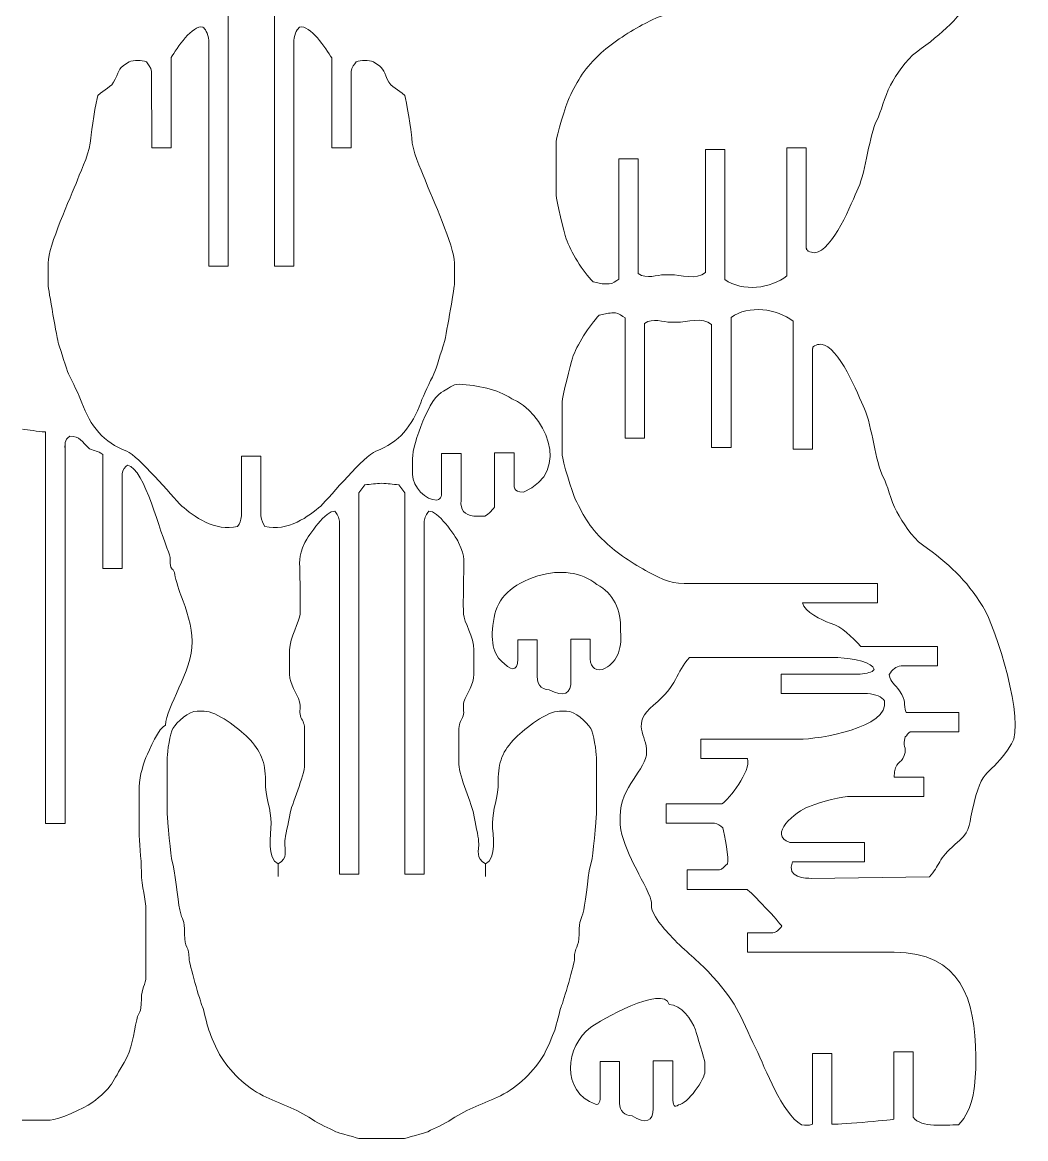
# Model space of a CAD drawing. Header units: inches. Extents: x -250 to 251, y -166 to 168.
# Drawn here: x 103.2 to 251.1, y -165.2 to -0.7 of the extents above; entities that cross this region are included whole.
import ezdxf

# ---------------------------------------------------------------- set-up
doc = ezdxf.new("R2010")
doc.units = ezdxf.units.IN
doc.header["$MEASUREMENT"] = 0
doc.layers.add('Layer 1', color=7, linetype='Continuous')

msp = doc.modelspace()

# ---------------------------------------------------------------- linework, layer by layer
at = {"layer": 'Layer 1', "color": 1, "lineweight": 9}
for points, knots in [([(235.98, 43.83), (237.43, 42.22), (237.31, 41.08), (239.73, 39.08), (239.73, 39.08), (241.96, 37.22), (241.72, 36.61), (242.26, 34.13), (242.26, 34.13), (243.82, 26.95), (244.68, 29.62), (248.08, 24.25), (248.08, 24.25), (250.15, 20.99), (245.77, 7.15), (243.82, 4), (243.82, 4), (241.35, -0.01), (238.86, -2.28), (234.96, -5.07), (234.96, -5.07), (233.38, -6.21), (232.02, -8.37), (231.15, -9.96), (231.15, -9.96), (230.21, -11.69), (229.76, -13.95), (229.16, -15.07), (229.16, -15.07), (227.99, -17.26), (227.53, -22.57), (226.39, -25.11), (226.39, -25.11), (225.43, -27.22), (222.66, -34.38), (219.98, -34.64), (219.98, -34.64), (219.57, -34.62), (219.36, -34.57), (219.01, -34.38), (219.01, -34.38), (218.96, -34.35), (218.8, -34.21), (218.78, -34.18), (218.78, -34.18), (218.77, -34.16), (218.76, -34.11), (218.76, -34.08), (218.76, -34.08), (218.76, -34.01), (218.84, -34), (218.72, -34.03)], [0, 0, 0, 0, 0.076923, 0.076923, 0.076923, 0.076923, 0.153846, 0.153846, 0.153846, 0.153846, 0.230769, 0.230769, 0.230769, 0.230769, 0.307692, 0.307692, 0.307692, 0.307692, 0.384615, 0.384615, 0.384615, 0.384615, 0.461538, 0.461538, 0.461538, 0.461538, 0.538462, 0.538462, 0.538462, 0.538462, 0.615385, 0.615385, 0.615385, 0.615385, 0.692308, 0.692308, 0.692308, 0.692308, 0.769231, 0.769231, 0.769231, 0.769231, 0.846154, 0.846154, 0.846154, 0.846154, 0.923077, 0.923077, 0.923077, 0.923077, 1, 1, 1, 1]), ([(133.53, 0.97), (133.53, 0.97), (133.53, -36.61), (133.53, -36.61), (133.53, -36.61), (133.53, -36.61), (130.67, -36.61), (130.67, -36.61), (130.67, -36.61), (130.67, -36.61), (130.67, -3.36), (130.67, -3.36)], [0, 0, 0, 0, 0.333333, 0.333333, 0.333333, 0.333333, 0.666667, 0.666667, 0.666667, 0.666667, 1, 1, 1, 1]), ([(143.19, -3.36), (143.19, -3.36), (143.19, -36.61), (143.19, -36.61), (143.19, -36.61), (143.19, -36.61), (140.33, -36.61), (140.33, -36.61), (140.33, -36.61), (140.33, -36.61), (140.33, 0.97), (140.33, 0.97)], [0, 0, 0, 0, 0.333333, 0.333333, 0.333333, 0.333333, 0.666667, 0.666667, 0.666667, 0.666667, 1, 1, 1, 1]), ([(191.1, -38.52), (190.72, -38.74), (190.16, -39.24), (189.68, -39.24), (189.68, -39.24), (189.68, -39.24), (189.17, -39.24), (189.17, -39.24), (189.17, -39.24), (188.43, -39.24), (187.99, -39.03), (187.3, -38.9), (187.3, -38.9), (185.83, -37.43), (183.93, -34.41), (183.36, -32.6), (183.36, -32.6), (183.08, -31.74), (181.85, -26.87), (181.85, -26.13), (181.85, -26.13), (181.85, -26.13), (181.85, -18.3), (181.85, -18.3), (181.85, -18.3), (181.85, -17.55), (183.35, -12.7), (183.77, -11.83), (183.77, -11.83), (185.05, -9.18), (186.06, -7.39), (188.5, -5.2), (188.5, -5.2), (190.26, -3.62), (192.8, -1.98), (194.96, -0.84), (194.96, -0.84), (197.73, 0.64), (198.59, 0.63), (201.89, 0.63)], [0, 0, 0, 0, 0.1, 0.1, 0.1, 0.1, 0.2, 0.2, 0.2, 0.2, 0.3, 0.3, 0.3, 0.3, 0.4, 0.4, 0.4, 0.4, 0.5, 0.5, 0.5, 0.5, 0.6, 0.6, 0.6, 0.6, 0.7, 0.7, 0.7, 0.7, 0.8, 0.8, 0.8, 0.8, 0.9, 0.9, 0.9, 0.9, 1, 1, 1, 1]), ([(130.67, -3.36), (130.55, -2.24), (130.07, -1.59), (129.81, -1.41), (129.81, -1.41), (128.27, -0.94), (125.94, -4.54), (125.12, -5.88)], [0, 0, 0, 0, 0.5, 0.5, 0.5, 0.5, 1, 1, 1, 1]), ([(143.19, -3.36), (143.31, -2.24), (143.79, -1.59), (144.05, -1.41), (144.05, -1.41), (145.58, -0.94), (147.95, -4.59), (148.78, -5.94)], [0, 0, 0, 0, 0.5, 0.5, 0.5, 0.5, 1, 1, 1, 1]), ([(122.22, -7.93), (122.15, -7.31), (121.68, -6.82), (121.47, -6.52), (121.47, -6.52), (120.76, -6.25), (119.62, -6.25), (118.92, -6.52), (118.92, -6.52), (117.35, -7.44), (117.56, -7.62), (116.88, -9.07), (116.88, -9.07), (116.25, -10.43), (115.31, -10.47), (114.32, -11.46), (114.32, -11.46), (114.04, -12.17), (113.33, -16.87), (113.29, -17.75), (113.29, -17.75), (113.2, -19.69), (111.99, -22.11), (111.31, -23.88), (111.31, -23.88), (110.31, -26.48), (107, -33.63), (107, -36.14), (107, -36.14), (107, -36.14), (107, -39.37), (107, -39.37), (107, -39.37), (107, -39.93), (108.35, -47.52), (108.54, -48.05), (108.54, -48.05), (108.88, -49.03), (109.67, -51.79), (110, -52.48), (110, -52.48), (110.58, -53.66), (111.53, -55.57), (111.95, -56.73), (111.95, -56.73), (113.18, -60.09), (115.15, -62.63), (118.57, -63.88), (118.57, -63.88), (120.31, -64.51), (125.15, -70.45), (126.7, -71.95), (126.7, -71.95), (128.34, -73.4), (131.62, -75.83), (134.92, -74.95), (134.92, -74.95), (135.22, -74.56), (135.41, -74.09), (135.5, -73.42)], [0, 0, 0, 0, 0.066667, 0.066667, 0.066667, 0.066667, 0.133333, 0.133333, 0.133333, 0.133333, 0.2, 0.2, 0.2, 0.2, 0.266667, 0.266667, 0.266667, 0.266667, 0.333333, 0.333333, 0.333333, 0.333333, 0.4, 0.4, 0.4, 0.4, 0.466667, 0.466667, 0.466667, 0.466667, 0.533333, 0.533333, 0.533333, 0.533333, 0.6, 0.6, 0.6, 0.6, 0.666667, 0.666667, 0.666667, 0.666667, 0.733333, 0.733333, 0.733333, 0.733333, 0.8, 0.8, 0.8, 0.8, 0.866667, 0.866667, 0.866667, 0.866667, 0.933333, 0.933333, 0.933333, 0.933333, 1, 1, 1, 1]), ([(122.22, -7.93), (122.22, -7.93), (122.26, -19.16), (122.26, -19.16), (122.26, -19.16), (122.26, -19.16), (125.12, -19.16), (125.12, -19.16), (125.12, -19.16), (125.12, -19.16), (125.12, -5.88), (125.12, -5.88)], [0, 0, 0, 0, 0.333333, 0.333333, 0.333333, 0.333333, 0.666667, 0.666667, 0.666667, 0.666667, 1, 1, 1, 1]), ([(151.64, -7.93), (151.7, -7.31), (152.17, -6.82), (152.39, -6.52), (152.39, -6.52), (153.1, -6.25), (154.23, -6.25), (154.94, -6.52), (154.94, -6.52), (156.51, -7.44), (156.3, -7.62), (156.97, -9.07), (156.97, -9.07), (157.6, -10.43), (158.55, -10.47), (159.54, -11.46), (159.54, -11.46), (159.81, -12.17), (160.52, -16.87), (160.57, -17.75), (160.57, -17.75), (160.66, -19.69), (161.87, -22.11), (162.55, -23.88), (162.55, -23.88), (163.55, -26.48), (166.86, -33.63), (166.86, -36.14), (166.86, -36.14), (166.86, -36.14), (166.86, -39.37), (166.86, -39.37), (166.86, -39.37), (166.86, -39.93), (165.51, -47.52), (165.32, -48.05), (165.32, -48.05), (164.97, -49.03), (164.19, -51.79), (163.85, -52.48), (163.85, -52.48), (163.28, -53.66), (162.33, -55.57), (161.9, -56.73), (161.9, -56.73), (160.68, -60.09), (158.7, -62.63), (155.28, -63.88), (155.28, -63.88), (153.55, -64.51), (148.71, -70.45), (147.16, -71.95), (147.16, -71.95), (145.51, -73.4), (142.24, -75.83), (138.94, -74.95), (138.94, -74.95), (138.63, -74.56), (138.44, -74.09), (138.36, -73.42)], [0, 0, 0, 0, 0.066667, 0.066667, 0.066667, 0.066667, 0.133333, 0.133333, 0.133333, 0.133333, 0.2, 0.2, 0.2, 0.2, 0.266667, 0.266667, 0.266667, 0.266667, 0.333333, 0.333333, 0.333333, 0.333333, 0.4, 0.4, 0.4, 0.4, 0.466667, 0.466667, 0.466667, 0.466667, 0.533333, 0.533333, 0.533333, 0.533333, 0.6, 0.6, 0.6, 0.6, 0.666667, 0.666667, 0.666667, 0.666667, 0.733333, 0.733333, 0.733333, 0.733333, 0.8, 0.8, 0.8, 0.8, 0.866667, 0.866667, 0.866667, 0.866667, 0.933333, 0.933333, 0.933333, 0.933333, 1, 1, 1, 1]), ([(151.64, -7.93), (151.64, -7.93), (151.64, -19.16), (151.64, -19.16), (151.64, -19.16), (151.64, -19.16), (148.78, -19.16), (148.78, -19.16), (148.78, -19.16), (148.78, -19.16), (148.78, -5.94), (148.78, -5.94)], [0, 0, 0, 0, 0.333333, 0.333333, 0.333333, 0.333333, 0.666667, 0.666667, 0.666667, 0.666667, 1, 1, 1, 1]), ([(203.86, -37.53), (203.86, -37.53), (203.86, -19.42), (203.86, -19.42), (203.86, -19.42), (203.86, -19.42), (206.72, -19.42), (206.72, -19.42), (206.72, -19.42), (206.72, -19.42), (206.72, -38.57), (206.72, -38.57)], [0, 0, 0, 0, 0.333333, 0.333333, 0.333333, 0.333333, 0.666667, 0.666667, 0.666667, 0.666667, 1, 1, 1, 1]), ([(215.86, -38.02), (215.86, -38.02), (215.86, -19.18), (215.86, -19.18), (215.86, -19.18), (215.86, -19.18), (218.72, -19.18), (218.72, -19.18), (218.72, -19.18), (218.72, -19.18), (218.72, -34.03), (218.72, -34.03)], [0, 0, 0, 0, 0.333333, 0.333333, 0.333333, 0.333333, 0.666667, 0.666667, 0.666667, 0.666667, 1, 1, 1, 1]), ([(191.1, -38.52), (191.1, -38.52), (191.1, -20.81), (191.1, -20.81), (191.1, -20.81), (191.1, -20.81), (193.96, -20.81), (193.96, -20.81), (193.96, -20.81), (193.96, -20.81), (193.96, -37.7), (193.96, -37.7)], [0, 0, 0, 0, 0.333333, 0.333333, 0.333333, 0.333333, 0.666667, 0.666667, 0.666667, 0.666667, 1, 1, 1, 1]), ([(203.86, -37.53), (202.55, -38.72), (200.18, -37.87), (198.7, -37.87), (198.7, -37.87), (198.7, -37.87), (197.85, -37.87), (197.85, -37.87), (197.85, -37.87), (196.73, -37.87), (195.22, -38.6), (193.96, -37.7)], [0, 0, 0, 0, 0.333333, 0.333333, 0.333333, 0.333333, 0.666667, 0.666667, 0.666667, 0.666667, 1, 1, 1, 1]), ([(192.02, -44.24), (191.64, -44.01), (191.07, -43.51), (190.59, -43.51), (190.59, -43.51), (190.59, -43.51), (190.08, -43.51), (190.08, -43.51), (190.08, -43.51), (189.34, -43.51), (188.9, -43.72), (188.21, -43.85), (188.21, -43.85), (186.74, -45.32), (184.85, -48.34), (184.27, -50.15), (184.27, -50.15), (184, -51.01), (182.76, -55.88), (182.76, -56.62), (182.76, -56.62), (182.76, -56.62), (182.76, -64.45), (182.76, -64.45), (182.76, -64.45), (182.76, -65.2), (184.26, -70.05), (184.68, -70.92), (184.68, -70.92), (185.96, -73.57), (186.97, -75.36), (189.41, -77.55), (189.41, -77.55), (191.18, -79.13), (193.72, -80.77), (195.87, -81.91), (195.87, -81.91), (198.65, -83.39), (199.51, -83.38), (202.81, -83.38)], [0, 0, 0, 0, 0.1, 0.1, 0.1, 0.1, 0.2, 0.2, 0.2, 0.2, 0.3, 0.3, 0.3, 0.3, 0.4, 0.4, 0.4, 0.4, 0.5, 0.5, 0.5, 0.5, 0.6, 0.6, 0.6, 0.6, 0.7, 0.7, 0.7, 0.7, 0.8, 0.8, 0.8, 0.8, 0.9, 0.9, 0.9, 0.9, 1, 1, 1, 1]), ([(192.02, -44.24), (192.02, -44.24), (192.02, -61.94), (192.02, -61.94), (192.02, -61.94), (192.02, -61.94), (194.88, -61.94), (194.88, -61.94), (194.88, -61.94), (194.88, -61.94), (194.88, -45.05), (194.88, -45.05)], [0, 0, 0, 0, 0.333333, 0.333333, 0.333333, 0.333333, 0.666667, 0.666667, 0.666667, 0.666667, 1, 1, 1, 1]), ([(204.78, -45.22), (203.46, -44.03), (201.09, -44.88), (199.62, -44.88), (199.62, -44.88), (199.62, -44.88), (198.76, -44.88), (198.76, -44.88), (198.76, -44.88), (197.65, -44.88), (196.13, -44.15), (194.88, -45.05)], [0, 0, 0, 0, 0.333333, 0.333333, 0.333333, 0.333333, 0.666667, 0.666667, 0.666667, 0.666667, 1, 1, 1, 1]), ([(204.78, -45.22), (204.78, -45.22), (204.78, -63.33), (204.78, -63.33), (204.78, -63.33), (204.78, -63.33), (207.64, -63.33), (207.64, -63.33), (207.64, -63.33), (207.64, -63.33), (207.64, -44.18), (207.64, -44.18)], [0, 0, 0, 0, 0.333333, 0.333333, 0.333333, 0.333333, 0.666667, 0.666667, 0.666667, 0.666667, 1, 1, 1, 1]), ([(216.78, -44.73), (216.78, -44.73), (216.78, -63.58), (216.78, -63.58), (216.78, -63.58), (216.78, -63.58), (219.64, -63.58), (219.64, -63.58), (219.64, -63.58), (219.64, -63.58), (219.64, -48.72), (219.64, -48.72)], [0, 0, 0, 0, 0.333333, 0.333333, 0.333333, 0.333333, 0.666667, 0.666667, 0.666667, 0.666667, 1, 1, 1, 1]), ([(236.9, -126.58), (238.35, -124.97), (238.22, -123.83), (240.64, -121.83), (240.64, -121.83), (242.88, -119.97), (242.64, -119.36), (243.17, -116.88), (243.17, -116.88), (244.73, -109.71), (245.59, -112.37), (248.99, -107.01), (248.99, -107.01), (251.06, -103.74), (246.69, -89.9), (244.74, -86.75), (244.74, -86.75), (242.26, -82.74), (239.77, -80.47), (235.87, -77.68), (235.87, -77.68), (234.29, -76.54), (232.93, -74.38), (232.07, -72.79), (232.07, -72.79), (231.12, -71.06), (230.68, -68.8), (230.08, -67.68), (230.08, -67.68), (228.9, -65.49), (228.45, -60.18), (227.3, -57.64), (227.3, -57.64), (226.34, -55.53), (223.57, -48.37), (220.89, -48.11), (220.89, -48.11), (220.49, -48.13), (220.28, -48.18), (219.92, -48.37), (219.92, -48.37), (219.87, -48.4), (219.72, -48.54), (219.7, -48.57), (219.7, -48.57), (219.69, -48.59), (219.67, -48.64), (219.67, -48.67), (219.67, -48.67), (219.67, -48.74), (219.75, -48.75), (219.64, -48.72)], [0, 0, 0, 0, 0.076923, 0.076923, 0.076923, 0.076923, 0.153846, 0.153846, 0.153846, 0.153846, 0.230769, 0.230769, 0.230769, 0.230769, 0.307692, 0.307692, 0.307692, 0.307692, 0.384615, 0.384615, 0.384615, 0.384615, 0.461538, 0.461538, 0.461538, 0.461538, 0.538462, 0.538462, 0.538462, 0.538462, 0.615385, 0.615385, 0.615385, 0.615385, 0.692308, 0.692308, 0.692308, 0.692308, 0.769231, 0.769231, 0.769231, 0.769231, 0.846154, 0.846154, 0.846154, 0.846154, 0.923077, 0.923077, 0.923077, 0.923077, 1, 1, 1, 1]), ([(164.98, -69.3), (164.98, -70.52), (164.99, -70.86), (164.26, -71.08), (164.26, -71.08), (162.69, -71.15), (160.69, -69.11), (160.69, -67.33), (160.69, -67.33), (160.69, -67.33), (160.69, -64.95), (160.69, -64.95), (160.69, -64.95), (160.69, -62.78), (163.25, -55.75), (165.28, -55.01), (165.28, -55.01), (165.93, -54.77), (166.51, -53.95), (167.64, -54.02), (167.64, -54.02), (170.22, -54.18), (173.14, -54.72), (175.33, -56.14), (175.33, -56.14), (179.92, -57.93), (184.47, -66.83), (177.03, -69.89), (177.03, -69.89), (175.48, -69.89), (175.66, -69.39), (175.66, -67.59)], [0, 0, 0, 0, 0.125, 0.125, 0.125, 0.125, 0.25, 0.25, 0.25, 0.25, 0.375, 0.375, 0.375, 0.375, 0.5, 0.5, 0.5, 0.5, 0.625, 0.625, 0.625, 0.625, 0.75, 0.75, 0.75, 0.75, 0.875, 0.875, 0.875, 0.875, 1, 1, 1, 1]), ([(109.5, -62.66), (109.5, -62.66), (109.48, -118.75), (109.48, -118.75), (109.48, -118.75), (109.48, -118.75), (106.62, -118.75), (106.62, -118.75), (106.62, -118.75), (106.62, -118.75), (106.62, -61.04), (106.62, -61.04)], [0, 0, 0, 0, 0.333333, 0.333333, 0.333333, 0.333333, 0.666667, 0.666667, 0.666667, 0.666667, 1, 1, 1, 1]), ([(115.03, -64.37), (114.2, -63.76), (113.9, -63.87), (113.07, -63.54), (113.07, -63.54), (111.97, -62.45), (111.69, -61.67), (110.17, -61.67), (110.17, -61.67), (109.34, -62.25), (109.48, -62.82), (109.48, -63.88)], [0, 0, 0, 0, 0.333333, 0.333333, 0.333333, 0.333333, 0.666667, 0.666667, 0.666667, 0.666667, 1, 1, 1, 1]), ([(175.66, -67.59), (175.66, -67.59), (175.66, -64.12), (175.66, -64.12), (175.66, -64.12), (175.66, -64.12), (172.8, -64.12), (172.8, -64.12), (172.8, -64.12), (172.8, -64.12), (172.8, -72.1), (172.8, -72.1)], [0, 0, 0, 0, 0.333333, 0.333333, 0.333333, 0.333333, 0.666667, 0.666667, 0.666667, 0.666667, 1, 1, 1, 1]), ([(117.89, -67.21), (117.89, -67.21), (117.89, -81.17), (117.89, -81.17), (117.89, -81.17), (117.89, -81.17), (115.03, -81.17), (115.03, -81.17), (115.03, -81.17), (115.03, -81.17), (115.03, -64.37), (115.03, -64.37)], [0, 0, 0, 0, 0.333333, 0.333333, 0.333333, 0.333333, 0.666667, 0.666667, 0.666667, 0.666667, 1, 1, 1, 1]), ([(135.5, -73.42), (135.5, -73.42), (135.5, -64.63), (135.5, -64.63), (135.5, -64.63), (135.5, -64.63), (138.36, -64.63), (138.36, -64.63), (138.36, -64.63), (138.36, -64.63), (138.36, -73.42), (138.36, -73.42)], [0, 0, 0, 0, 0.333333, 0.333333, 0.333333, 0.333333, 0.666667, 0.666667, 0.666667, 0.666667, 1, 1, 1, 1]), ([(167.84, -71.14), (167.84, -71.14), (167.84, -64.21), (167.84, -64.21), (167.84, -64.21), (167.84, -64.21), (164.98, -64.21), (164.98, -64.21), (164.98, -64.21), (164.98, -64.21), (164.98, -69.3), (164.98, -69.3)], [0, 0, 0, 0, 0.333333, 0.333333, 0.333333, 0.333333, 0.666667, 0.666667, 0.666667, 0.666667, 1, 1, 1, 1]), ([(103.18, -162.44), (103.18, -162.44), (107.28, -162.44), (107.28, -162.44), (107.28, -162.44), (108.44, -162.44), (112.35, -160.65), (113.41, -159.88), (113.41, -159.88), (116.5, -157.62), (116.45, -156.76), (118.19, -153.93), (118.19, -153.93), (119.39, -151.97), (119.58, -149.81), (120.05, -147.63), (120.05, -147.63), (120.37, -146.16), (120.73, -147), (120.73, -144.57), (120.73, -144.57), (120.72, -143.04), (121.41, -142.41), (121.41, -141.33), (121.41, -141.33), (121.41, -141.33), (121.41, -131.63), (121.41, -131.63), (121.41, -131.63), (121.41, -129.58), (120.73, -128.27), (120.73, -125.84), (120.73, -125.84), (120.73, -123.79), (120.39, -121.45), (120.39, -119.89), (120.39, -119.89), (120.39, -119.89), (120.39, -113.93), (120.39, -113.93), (120.39, -113.93), (120.39, -112.29), (120.81, -110.42), (121.41, -108.99), (121.41, -108.99), (121.84, -107.96), (123.36, -104.5), (124.3, -104.23), (124.3, -104.23), (124.3, -101.58), (128.22, -96.35), (128.22, -91.97), (128.22, -91.97), (128.22, -91.97), (128.22, -91.8), (128.22, -91.8), (128.22, -91.8), (128.22, -90.02), (127.33, -86.89), (126.63, -85.33), (126.63, -85.33), (126.39, -84.8), (125.74, -82.69), (125.67, -82.1), (125.67, -82.1), (125.53, -81.01), (125.04, -81.48), (124.97, -80.39), (124.97, -80.39), (124.93, -79.71), (125.04, -79.31), (124.74, -78.69), (124.74, -78.69), (123.44, -76.01), (121.31, -66.48), (118.68, -65.93), (118.68, -65.93), (118.35, -66.17), (118.01, -66.53), (117.89, -67.21)], [0, 0, 0, 0, 0.05, 0.05, 0.05, 0.05, 0.1, 0.1, 0.1, 0.1, 0.15, 0.15, 0.15, 0.15, 0.2, 0.2, 0.2, 0.2, 0.25, 0.25, 0.25, 0.25, 0.3, 0.3, 0.3, 0.3, 0.35, 0.35, 0.35, 0.35, 0.4, 0.4, 0.4, 0.4, 0.45, 0.45, 0.45, 0.45, 0.5, 0.5, 0.5, 0.5, 0.55, 0.55, 0.55, 0.55, 0.6, 0.6, 0.6, 0.6, 0.65, 0.65, 0.65, 0.65, 0.7, 0.7, 0.7, 0.7, 0.75, 0.75, 0.75, 0.75, 0.8, 0.8, 0.8, 0.8, 0.85, 0.85, 0.85, 0.85, 0.9, 0.9, 0.9, 0.9, 0.95, 0.95, 0.95, 0.95, 1, 1, 1, 1]), ([(152.77, -70.01), (152.77, -70.01), (153.65, -68.82), (153.65, -68.82), (153.65, -68.82), (154.56, -68.75), (155.3, -68.63), (156.17, -68.6)], [0, 0, 0, 0, 0.5, 0.5, 0.5, 0.5, 1, 1, 1, 1]), ([(159.56, -70.01), (159.56, -70.01), (158.69, -68.82), (158.69, -68.82), (158.69, -68.82), (157.77, -68.75), (157.04, -68.63), (156.17, -68.6)], [0, 0, 0, 0, 0.5, 0.5, 0.5, 0.5, 1, 1, 1, 1]), ([(152.77, -70.01), (152.77, -70.01), (152.77, -126.21), (152.77, -126.21), (152.77, -126.21), (152.77, -126.21), (149.91, -126.21), (149.91, -126.21), (149.91, -126.21), (149.91, -126.21), (149.91, -74.18), (149.91, -74.18)], [0, 0, 0, 0, 0.333333, 0.333333, 0.333333, 0.333333, 0.666667, 0.666667, 0.666667, 0.666667, 1, 1, 1, 1]), ([(162.42, -74.18), (162.42, -74.18), (162.42, -126.21), (162.42, -126.21), (162.42, -126.21), (162.42, -126.21), (159.56, -126.21), (159.56, -126.21), (159.56, -126.21), (159.56, -126.21), (159.56, -70.01), (159.56, -70.01)], [0, 0, 0, 0, 0.333333, 0.333333, 0.333333, 0.333333, 0.666667, 0.666667, 0.666667, 0.666667, 1, 1, 1, 1]), ([(172.8, -72.1), (172.3, -72.6), (171.79, -73.46), (171.07, -73.46), (171.07, -73.46), (171.07, -73.46), (169.71, -73.46), (169.71, -73.46)], [0, 0, 0, 0, 0.5, 0.5, 0.5, 0.5, 1, 1, 1, 1]), ([(140.88, -124.65), (142.42, -123.73), (141.81, -123.02), (141.89, -121.25), (141.89, -121.25), (141.92, -120.65), (142.42, -118.65), (142.59, -117.5), (142.59, -117.5), (142.82, -115.94), (144.79, -111.78), (144.79, -110.01), (144.79, -110.01), (144.79, -110.01), (144.79, -104.74), (144.79, -104.74), (144.79, -104.74), (144.79, -103.82), (144.38, -103.57), (144.16, -102.86), (144.16, -102.86), (144, -102.31), (144.23, -101.37), (144.06, -100.82), (144.06, -100.82), (143.64, -99.44), (142.58, -98.26), (142.58, -96.74), (142.58, -96.74), (142.58, -96.74), (142.58, -93.16), (142.58, -93.16), (142.58, -93.16), (142.58, -91.29), (144.07, -88.98), (144.12, -87.88), (144.12, -87.88), (144.2, -86.22), (144.11, -84.3), (144.11, -82.61), (144.11, -82.61), (144.11, -79.99), (143.77, -79.63), (144.84, -77.33), (144.84, -77.33), (145.35, -76.25), (148, -72.52), (149.22, -72.73), (149.22, -72.73), (149.39, -72.85), (149.81, -73.32), (149.91, -74.18)], [0, 0, 0, 0, 0.076923, 0.076923, 0.076923, 0.076923, 0.153846, 0.153846, 0.153846, 0.153846, 0.230769, 0.230769, 0.230769, 0.230769, 0.307692, 0.307692, 0.307692, 0.307692, 0.384615, 0.384615, 0.384615, 0.384615, 0.461538, 0.461538, 0.461538, 0.461538, 0.538462, 0.538462, 0.538462, 0.538462, 0.615385, 0.615385, 0.615385, 0.615385, 0.692308, 0.692308, 0.692308, 0.692308, 0.769231, 0.769231, 0.769231, 0.769231, 0.846154, 0.846154, 0.846154, 0.846154, 0.923077, 0.923077, 0.923077, 0.923077, 1, 1, 1, 1]), ([(171.45, -124.65), (169.91, -123.73), (170.53, -123.02), (170.44, -121.25), (170.44, -121.25), (170.41, -120.65), (169.91, -118.65), (169.74, -117.5), (169.74, -117.5), (169.51, -115.94), (167.54, -111.78), (167.54, -110.01), (167.54, -110.01), (167.54, -110.01), (167.54, -104.74), (167.54, -104.74), (167.54, -104.74), (167.54, -103.82), (167.96, -103.57), (168.17, -102.86), (168.17, -102.86), (168.34, -102.31), (168.1, -101.37), (168.27, -100.82), (168.27, -100.82), (168.69, -99.44), (169.75, -98.26), (169.75, -96.74), (169.75, -96.74), (169.75, -96.74), (169.75, -93.16), (169.75, -93.16), (169.75, -93.16), (169.75, -91.29), (168.27, -88.98), (168.21, -87.88), (168.21, -87.88), (168.13, -86.22), (168.22, -84.3), (168.22, -82.61), (168.22, -82.61), (168.22, -79.99), (168.56, -79.63), (167.49, -77.33), (167.49, -77.33), (166.98, -76.25), (164.33, -72.52), (163.11, -72.73), (163.11, -72.73), (162.95, -72.85), (162.52, -73.32), (162.42, -74.18)], [0, 0, 0, 0, 0.076923, 0.076923, 0.076923, 0.076923, 0.153846, 0.153846, 0.153846, 0.153846, 0.230769, 0.230769, 0.230769, 0.230769, 0.307692, 0.307692, 0.307692, 0.307692, 0.384615, 0.384615, 0.384615, 0.384615, 0.461538, 0.461538, 0.461538, 0.461538, 0.538462, 0.538462, 0.538462, 0.538462, 0.615385, 0.615385, 0.615385, 0.615385, 0.692308, 0.692308, 0.692308, 0.692308, 0.769231, 0.769231, 0.769231, 0.769231, 0.846154, 0.846154, 0.846154, 0.846154, 0.923077, 0.923077, 0.923077, 0.923077, 1, 1, 1, 1]), ([(186.89, -93.87), (186.76, -95.54), (187.37, -96.26), (188.71, -96.03), (188.71, -96.03), (190.73, -95.14), (191.62, -93.25), (191.36, -90.38), (191.36, -90.38), (191.47, -87.14), (190.3, -84.85), (187.87, -83.51), (187.87, -83.51), (185.48, -81.68), (182.59, -81.26), (179.18, -82.24), (179.18, -82.24), (175.36, -83.47), (173.2, -85.51), (172.72, -88.37), (172.72, -88.37), (172.06, -91.67), (172.55, -93.92), (174.18, -95.14)], [0, 0, 0, 0, 0.166667, 0.166667, 0.166667, 0.166667, 0.333333, 0.333333, 0.333333, 0.333333, 0.5, 0.5, 0.5, 0.5, 0.666667, 0.666667, 0.666667, 0.666667, 0.833333, 0.833333, 0.833333, 0.833333, 1, 1, 1, 1]), ([(218.17, -86.24), (218.17, -86.24), (229.21, -86.24), (229.21, -86.24), (229.21, -86.24), (229.21, -86.24), (229.21, -83.38), (229.21, -83.38), (229.21, -83.38), (229.21, -83.38), (202.61, -83.38), (202.61, -83.38)], [0, 0, 0, 0, 0.333333, 0.333333, 0.333333, 0.333333, 0.666667, 0.666667, 0.666667, 0.666667, 1, 1, 1, 1]), ([(218.17, -86.24), (218.44, -87.55), (220.96, -88.78), (222.26, -89.19), (222.26, -89.19), (224.07, -89.76), (225.36, -91.21), (226.79, -92.65)], [0, 0, 0, 0, 0.5, 0.5, 0.5, 0.5, 1, 1, 1, 1]), ([(179.06, -96.45), (179.06, -96.45), (179.06, -91.68), (179.06, -91.68), (179.06, -91.68), (179.06, -91.68), (176.2, -91.68), (176.2, -91.68), (176.2, -91.68), (176.2, -91.68), (176.2, -93.73), (176.2, -93.73)], [0, 0, 0, 0, 0.333333, 0.333333, 0.333333, 0.333333, 0.666667, 0.666667, 0.666667, 0.666667, 1, 1, 1, 1]), ([(186.89, -93.87), (186.89, -93.87), (186.89, -91.58), (186.89, -91.58), (186.89, -91.58), (186.89, -91.58), (184.03, -91.58), (184.03, -91.58), (184.03, -91.58), (184.03, -91.58), (184.03, -97.57), (184.03, -97.57)], [0, 0, 0, 0, 0.333333, 0.333333, 0.333333, 0.333333, 0.666667, 0.666667, 0.666667, 0.666667, 1, 1, 1, 1]), ([(232.69, -95.51), (232.69, -95.51), (238.07, -95.51), (238.07, -95.51), (238.07, -95.51), (238.07, -95.51), (238.07, -92.65), (238.07, -92.65), (238.07, -92.65), (238.07, -92.65), (226.79, -92.65), (226.79, -92.65)], [0, 0, 0, 0, 0.333333, 0.333333, 0.333333, 0.333333, 0.666667, 0.666667, 0.666667, 0.666667, 1, 1, 1, 1]), ([(201.52, -94.27), (199.46, -96.5), (199.79, -98.37), (196.22, -101.28), (196.22, -101.28), (192.87, -104), (195.2, -105.77), (195.2, -108.15), (195.2, -108.15), (195.2, -110.84), (191.28, -113.23), (191.28, -117.68), (191.28, -117.68), (191.28, -117.68), (191.28, -118.19), (191.28, -118.19), (191.28, -118.19), (191.28, -122.03), (194.29, -126.11), (195.7, -129.59), (195.7, -129.59), (196.19, -130.81), (195.5, -130.82), (196.51, -132.49), (196.51, -132.49), (197.18, -133.59), (197.85, -134.31), (198.66, -135.2), (198.66, -135.2), (200.5, -137.24), (202.44, -138.62), (204.21, -140.49), (204.21, -140.49), (208.49, -145), (208.88, -146.84), (211.3, -151.89), (211.3, -151.89), (212.73, -154.88), (215.11, -161.42), (218.01, -163.13), (218.01, -163.13), (218.76, -163.13), (218.94, -163.29), (219.62, -163.03)], [0, 0, 0, 0, 0.090909, 0.090909, 0.090909, 0.090909, 0.181818, 0.181818, 0.181818, 0.181818, 0.272727, 0.272727, 0.272727, 0.272727, 0.363636, 0.363636, 0.363636, 0.363636, 0.454545, 0.454545, 0.454545, 0.454545, 0.545455, 0.545455, 0.545455, 0.545455, 0.636364, 0.636364, 0.636364, 0.636364, 0.727273, 0.727273, 0.727273, 0.727273, 0.818182, 0.818182, 0.818182, 0.818182, 0.909091, 0.909091, 0.909091, 0.909091, 1, 1, 1, 1]), ([(226.65, -96.71), (227.67, -96.63), (228.43, -96.45), (228.73, -96.06), (228.73, -96.06), (228.49, -94.93), (225.86, -94.43), (223.36, -94.27)], [0, 0, 0, 0, 0.5, 0.5, 0.5, 0.5, 1, 1, 1, 1]), ([(179.06, -96.45), (178.92, -98.11), (179.51, -98.97), (180.84, -99.03), (180.84, -99.03), (183.04, -100.15), (184.11, -99.66), (184.03, -97.57)], [0, 0, 0, 0, 0.5, 0.5, 0.5, 0.5, 1, 1, 1, 1]), ([(226.65, -96.71), (226.65, -96.71), (215.05, -96.71), (215.05, -96.71), (215.05, -96.71), (215.05, -96.71), (215.05, -99.56), (215.05, -99.56), (215.05, -99.56), (215.05, -99.56), (227.73, -99.56), (227.73, -99.56)], [0, 0, 0, 0, 0.333333, 0.333333, 0.333333, 0.333333, 0.666667, 0.666667, 0.666667, 0.666667, 1, 1, 1, 1]), ([(232.69, -95.51), (231.92, -95.62), (231.42, -96.01), (230.94, -96.79), (230.94, -96.79), (231.21, -98.06), (231.76, -98.14), (232.47, -99.18), (232.47, -99.18), (233.58, -100.8), (232.96, -101.06), (233.47, -102.38)], [0, 0, 0, 0, 0.333333, 0.333333, 0.333333, 0.333333, 0.666667, 0.666667, 0.666667, 0.666667, 1, 1, 1, 1]), ([(217.62, -106.31), (220.66, -106.31), (230.97, -104.63), (230.26, -100.66), (230.26, -100.66), (229.87, -100.02), (228.97, -99.7), (227.73, -99.56)], [0, 0, 0, 0, 0.5, 0.5, 0.5, 0.5, 1, 1, 1, 1]), ([(140.88, -126.52), (140.88, -126.52), (140.88, -124.65), (140.88, -124.65), (140.88, -124.65), (139.17, -123.93), (139.85, -120.45), (139.86, -118.69), (139.86, -118.69), (139.86, -116.58), (139.01, -115), (139.01, -112.4), (139.01, -112.4), (139.01, -109.7), (138.38, -108.03), (136.45, -106.1), (136.45, -106.1), (135.04, -104.68), (131.82, -102.18), (129.98, -102.18), (129.98, -102.18), (129.98, -102.18), (128.96, -102.18), (128.96, -102.18), (128.96, -102.18), (127.69, -102.18), (126.03, -103.72), (125.37, -104.74), (125.37, -104.74), (124.97, -105.35), (124.54, -108.21), (124.54, -108.99), (124.54, -108.99), (124.54, -108.99), (124.54, -117.33), (124.54, -117.33), (124.54, -117.33), (124.54, -117.99), (125.08, -123.81), (125.27, -124.31), (125.27, -124.31), (125.7, -125.41), (126.06, -129.97), (126.39, -131.46), (126.39, -131.46), (126.78, -133.25), (127.09, -132.61), (127.09, -135.03), (127.09, -135.03), (127.09, -137.07), (127.78, -136.89), (127.77, -138.61), (127.77, -138.61), (127.77, -139.36), (129.37, -144.88), (129.75, -145.76), (129.75, -145.76), (129.89, -146.09), (130.43, -148.5), (130.67, -149.16), (130.67, -149.16), (130.96, -149.94), (131.84, -152.05), (132.25, -152.74), (132.25, -152.74), (133.74, -155.23), (136.08, -157.53), (138.67, -158.83), (138.67, -158.83), (141.03, -160.01), (143.61, -160.74), (145.81, -162.26), (145.81, -162.26), (147.12, -163.15), (148.25, -163.51), (149.39, -164.16), (149.39, -164.16), (149.53, -164.24), (152.93, -165.16), (152.96, -165.16), (152.96, -165.16), (152.96, -165.16), (156.17, -165.16), (156.17, -165.16)], [0, 0, 0, 0, 0.047619, 0.047619, 0.047619, 0.047619, 0.095238, 0.095238, 0.095238, 0.095238, 0.142857, 0.142857, 0.142857, 0.142857, 0.190476, 0.190476, 0.190476, 0.190476, 0.238095, 0.238095, 0.238095, 0.238095, 0.285714, 0.285714, 0.285714, 0.285714, 0.333333, 0.333333, 0.333333, 0.333333, 0.380952, 0.380952, 0.380952, 0.380952, 0.428571, 0.428571, 0.428571, 0.428571, 0.47619, 0.47619, 0.47619, 0.47619, 0.52381, 0.52381, 0.52381, 0.52381, 0.571429, 0.571429, 0.571429, 0.571429, 0.619048, 0.619048, 0.619048, 0.619048, 0.666667, 0.666667, 0.666667, 0.666667, 0.714286, 0.714286, 0.714286, 0.714286, 0.761905, 0.761905, 0.761905, 0.761905, 0.809524, 0.809524, 0.809524, 0.809524, 0.857143, 0.857143, 0.857143, 0.857143, 0.904762, 0.904762, 0.904762, 0.904762, 0.952381, 0.952381, 0.952381, 0.952381, 1, 1, 1, 1]), ([(171.45, -126.52), (171.45, -126.52), (171.45, -124.65), (171.45, -124.65), (171.45, -124.65), (173.16, -123.93), (172.48, -120.45), (172.48, -118.69), (172.48, -118.69), (172.47, -116.58), (173.33, -115), (173.33, -112.4), (173.33, -112.4), (173.33, -109.7), (173.95, -108.03), (175.88, -106.1), (175.88, -106.1), (177.29, -104.68), (180.51, -102.18), (182.35, -102.18), (182.35, -102.18), (182.35, -102.18), (183.37, -102.18), (183.37, -102.18), (183.37, -102.18), (184.64, -102.18), (186.3, -103.72), (186.96, -104.74), (186.96, -104.74), (187.36, -105.35), (187.8, -108.21), (187.8, -108.99), (187.8, -108.99), (187.8, -108.99), (187.8, -117.33), (187.8, -117.33), (187.8, -117.33), (187.8, -117.99), (187.25, -123.81), (187.06, -124.31), (187.06, -124.31), (186.63, -125.41), (186.27, -129.97), (185.94, -131.46), (185.94, -131.46), (185.55, -133.25), (185.24, -132.61), (185.24, -135.03), (185.24, -135.03), (185.24, -137.07), (184.55, -136.89), (184.56, -138.61), (184.56, -138.61), (184.57, -139.36), (182.96, -144.88), (182.58, -145.76), (182.58, -145.76), (182.44, -146.09), (181.9, -148.5), (181.66, -149.16), (181.66, -149.16), (181.37, -149.94), (180.49, -152.05), (180.08, -152.74), (180.08, -152.74), (178.59, -155.23), (176.26, -157.53), (173.67, -158.83), (173.67, -158.83), (171.3, -160.01), (168.72, -160.74), (166.52, -162.26), (166.52, -162.26), (165.21, -163.15), (164.08, -163.51), (162.94, -164.16), (162.94, -164.16), (162.8, -164.24), (159.4, -165.16), (159.37, -165.16), (159.37, -165.16), (159.37, -165.16), (156.17, -165.16), (156.17, -165.16)], [0, 0, 0, 0, 0.047619, 0.047619, 0.047619, 0.047619, 0.095238, 0.095238, 0.095238, 0.095238, 0.142857, 0.142857, 0.142857, 0.142857, 0.190476, 0.190476, 0.190476, 0.190476, 0.238095, 0.238095, 0.238095, 0.238095, 0.285714, 0.285714, 0.285714, 0.285714, 0.333333, 0.333333, 0.333333, 0.333333, 0.380952, 0.380952, 0.380952, 0.380952, 0.428571, 0.428571, 0.428571, 0.428571, 0.47619, 0.47619, 0.47619, 0.47619, 0.52381, 0.52381, 0.52381, 0.52381, 0.571429, 0.571429, 0.571429, 0.571429, 0.619048, 0.619048, 0.619048, 0.619048, 0.666667, 0.666667, 0.666667, 0.666667, 0.714286, 0.714286, 0.714286, 0.714286, 0.761905, 0.761905, 0.761905, 0.761905, 0.809524, 0.809524, 0.809524, 0.809524, 0.857143, 0.857143, 0.857143, 0.857143, 0.904762, 0.904762, 0.904762, 0.904762, 0.952381, 0.952381, 0.952381, 0.952381, 1, 1, 1, 1]), ([(234.06, -105.24), (234.06, -105.24), (241.19, -105.24), (241.19, -105.24), (241.19, -105.24), (241.19, -105.24), (241.19, -102.38), (241.19, -102.38), (241.19, -102.38), (241.19, -102.38), (233.47, -102.38), (233.47, -102.38)], [0, 0, 0, 0, 0.333333, 0.333333, 0.333333, 0.333333, 0.666667, 0.666667, 0.666667, 0.666667, 1, 1, 1, 1]), ([(234.06, -105.24), (233.75, -105.33), (233.56, -105.79), (233.32, -105.98), (233.32, -105.98), (232.8, -107.34), (233.65, -107.41), (233.15, -108.71), (233.15, -108.71), (232.76, -110.08), (231.7, -109.38), (231.69, -111.91)], [0, 0, 0, 0, 0.333333, 0.333333, 0.333333, 0.333333, 0.666667, 0.666667, 0.666667, 0.666667, 1, 1, 1, 1]), ([(217.62, -106.31), (217.62, -106.31), (203.2, -106.31), (203.2, -106.31), (203.2, -106.31), (203.2, -106.31), (203.2, -109.17), (203.2, -109.17), (203.2, -109.17), (203.2, -109.17), (210.08, -109.17), (210.08, -109.17)], [0, 0, 0, 0, 0.333333, 0.333333, 0.333333, 0.333333, 0.666667, 0.666667, 0.666667, 0.666667, 1, 1, 1, 1]), ([(224.78, -114.77), (224.78, -114.77), (236.05, -114.77), (236.05, -114.77), (236.05, -114.77), (236.05, -114.77), (236.05, -111.91), (236.05, -111.91), (236.05, -111.91), (236.05, -111.91), (231.69, -111.91), (231.69, -111.91)], [0, 0, 0, 0, 0.333333, 0.333333, 0.333333, 0.333333, 0.666667, 0.666667, 0.666667, 0.666667, 1, 1, 1, 1]), ([(224.78, -114.77), (223.27, -114.77), (219.5, -116.09), (219.19, -116.2), (219.19, -116.2), (217.09, -116.94), (213, -120.48), (216.31, -121.51)], [0, 0, 0, 0, 0.5, 0.5, 0.5, 0.5, 1, 1, 1, 1]), ([(206.3, -115.84), (206.3, -115.84), (198.06, -115.84), (198.06, -115.84), (198.06, -115.84), (198.06, -115.84), (198.06, -118.7), (198.06, -118.7), (198.06, -118.7), (198.06, -118.7), (205.22, -118.66), (205.22, -118.66)], [0, 0, 0, 0, 0.333333, 0.333333, 0.333333, 0.333333, 0.666667, 0.666667, 0.666667, 0.666667, 1, 1, 1, 1]), ([(205.93, -125.57), (206.4, -125.52), (206.67, -125), (207.11, -124.66), (207.11, -124.66), (207.37, -124.08), (206.7, -120.21), (206.43, -119.38), (206.43, -119.38), (206.07, -119.03), (205.66, -118.8), (205.22, -118.66)], [0, 0, 0, 0, 0.333333, 0.333333, 0.333333, 0.333333, 0.666667, 0.666667, 0.666667, 0.666667, 1, 1, 1, 1]), ([(216.72, -124.37), (216.72, -124.37), (227.33, -124.37), (227.33, -124.37), (227.33, -124.37), (227.33, -124.37), (227.33, -121.51), (227.33, -121.51), (227.33, -121.51), (227.33, -121.51), (216.31, -121.51), (216.31, -121.51)], [0, 0, 0, 0, 0.333333, 0.333333, 0.333333, 0.333333, 0.666667, 0.666667, 0.666667, 0.666667, 1, 1, 1, 1]), ([(205.93, -125.57), (205.93, -125.57), (201.18, -125.57), (201.18, -125.57), (201.18, -125.57), (201.18, -125.57), (201.18, -128.43), (201.18, -128.43), (201.18, -128.43), (201.18, -128.43), (210, -128.43), (210, -128.43)], [0, 0, 0, 0, 0.333333, 0.333333, 0.333333, 0.333333, 0.666667, 0.666667, 0.666667, 0.666667, 1, 1, 1, 1]), ([(213.8, -134.84), (214.29, -134.73), (214.69, -134.47), (215.11, -133.85), (215.11, -133.85), (214.91, -133.36), (210.5, -128.76), (210, -128.43)], [0, 0, 0, 0, 0.5, 0.5, 0.5, 0.5, 1, 1, 1, 1]), ([(213.8, -134.84), (213.8, -134.84), (210.04, -134.84), (210.04, -134.84), (210.04, -134.84), (210.04, -134.84), (210.04, -137.7), (210.04, -137.7), (210.04, -137.7), (210.04, -137.7), (231.7, -137.7), (231.7, -137.7)], [0, 0, 0, 0, 0.333333, 0.333333, 0.333333, 0.333333, 0.666667, 0.666667, 0.666667, 0.666667, 1, 1, 1, 1]), ([(234.47, -162.01), (235.68, -163.6), (239.15, -163.13), (241.16, -163.13), (241.16, -163.13), (243.5, -160.79), (243.71, -156.91), (243.71, -153.59), (243.71, -153.59), (243.71, -153.59), (243.71, -153.08), (243.71, -153.08), (243.71, -153.08), (243.71, -144.58), (241.4, -137.7), (231.7, -137.7)], [0, 0, 0, 0, 0.25, 0.25, 0.25, 0.25, 0.5, 0.5, 0.5, 0.5, 0.75, 0.75, 0.75, 0.75, 1, 1, 1, 1]), ([(198.52, -145.39), (197.63, -142.37), (188.24, -147.82), (186.94, -148.78), (186.94, -148.78), (183.27, -151.51), (182.45, -158.24), (187.68, -160.09)], [0, 0, 0, 0, 0.5, 0.5, 0.5, 0.5, 1, 1, 1, 1]), ([(199.88, -160.2), (201.25, -160.07), (203.8, -156.33), (203.8, -155.27), (203.8, -155.27), (203.8, -155.27), (203.8, -153.9), (203.8, -153.9), (203.8, -153.9), (203.8, -153.65), (202.56, -149.71), (202.38, -149.14), (202.38, -149.14), (201.91, -147.65), (200.3, -145.39), (198.52, -145.39)], [0, 0, 0, 0, 0.25, 0.25, 0.25, 0.25, 0.5, 0.5, 0.5, 0.5, 0.75, 0.75, 0.75, 0.75, 1, 1, 1, 1]), ([(222.47, -163.01), (222.47, -163.01), (222.47, -152.6), (222.47, -152.6), (222.47, -152.6), (222.47, -152.6), (219.62, -152.6), (219.62, -152.6), (219.62, -152.6), (219.62, -152.6), (219.62, -163.03), (219.62, -163.03)], [0, 0, 0, 0, 0.333333, 0.333333, 0.333333, 0.333333, 0.666667, 0.666667, 0.666667, 0.666667, 1, 1, 1, 1]), ([(234.47, -162.01), (234.47, -162.01), (234.47, -152.35), (234.47, -152.35), (234.47, -152.35), (234.47, -152.35), (231.61, -152.35), (231.61, -152.35), (231.61, -152.35), (231.61, -152.35), (231.62, -162.28), (231.62, -162.28)], [0, 0, 0, 0, 0.333333, 0.333333, 0.333333, 0.333333, 0.666667, 0.666667, 0.666667, 0.666667, 1, 1, 1, 1]), ([(191.22, -159.93), (191.22, -159.93), (191.22, -153.79), (191.22, -153.79), (191.22, -153.79), (191.22, -153.79), (188.36, -153.79), (188.36, -153.79), (188.36, -153.79), (188.36, -153.79), (188.36, -158.62), (188.36, -158.62)], [0, 0, 0, 0, 0.333333, 0.333333, 0.333333, 0.333333, 0.666667, 0.666667, 0.666667, 0.666667, 1, 1, 1, 1]), ([(199.04, -159.06), (199.04, -159.06), (199.04, -153.69), (199.04, -153.69), (199.04, -153.69), (199.04, -153.69), (196.18, -153.69), (196.18, -153.69), (196.18, -153.69), (196.18, -153.69), (196.18, -160.72), (196.18, -160.72)], [0, 0, 0, 0, 0.333333, 0.333333, 0.333333, 0.333333, 0.666667, 0.666667, 0.666667, 0.666667, 1, 1, 1, 1]), ([(191.22, -159.93), (191.27, -161.13), (191.88, -161.75), (193.05, -161.79), (193.05, -161.79), (195.12, -163.04), (196.16, -162.68), (196.18, -160.72)], [0, 0, 0, 0, 0.5, 0.5, 0.5, 0.5, 1, 1, 1, 1])]:
    msp.add_open_spline(points, degree=3, knots=knots, dxfattribs=at)
for points in [[(215.86, -38.02), (213.54, -39.9), (209.31, -40.47), (206.72, -38.57)], [(216.78, -44.73), (214.46, -42.85), (210.22, -42.28), (207.64, -44.18)], [(106.62, -61.04), (105.27, -61.04), (104.19, -60.65), (103.19, -60.65)], [(169.71, -73.46), (168.36, -73.29), (167.74, -72.52), (167.84, -71.14)], [(176.2, -93.73), (176.32, -96.1), (175.65, -96.57), (174.18, -95.14)], [(201.52, -94.27), (201.52, -94.27), (223.36, -94.27), (223.36, -94.27)], [(206.3, -115.84), (207.37, -115.13), (210.57, -111.06), (210.08, -109.17)], [(216.72, -124.37), (215.63, -126.81), (218.8, -126.81), (219.45, -126.81)], [(236.9, -126.58), (236.9, -126.58), (219.45, -126.81), (219.45, -126.81)], [(187.68, -160.09), (188.18, -160.27), (188.41, -159.78), (188.36, -158.62)], [(199.88, -160.2), (199.31, -160.65), (199.03, -160.27), (199.04, -159.06)], [(222.47, -163.01), (222.84, -163.15), (231.05, -162.46), (231.62, -162.28)]]:
    msp.add_open_spline(points, degree=3, dxfattribs=at)

doc.saveas('drawing.dxf')
